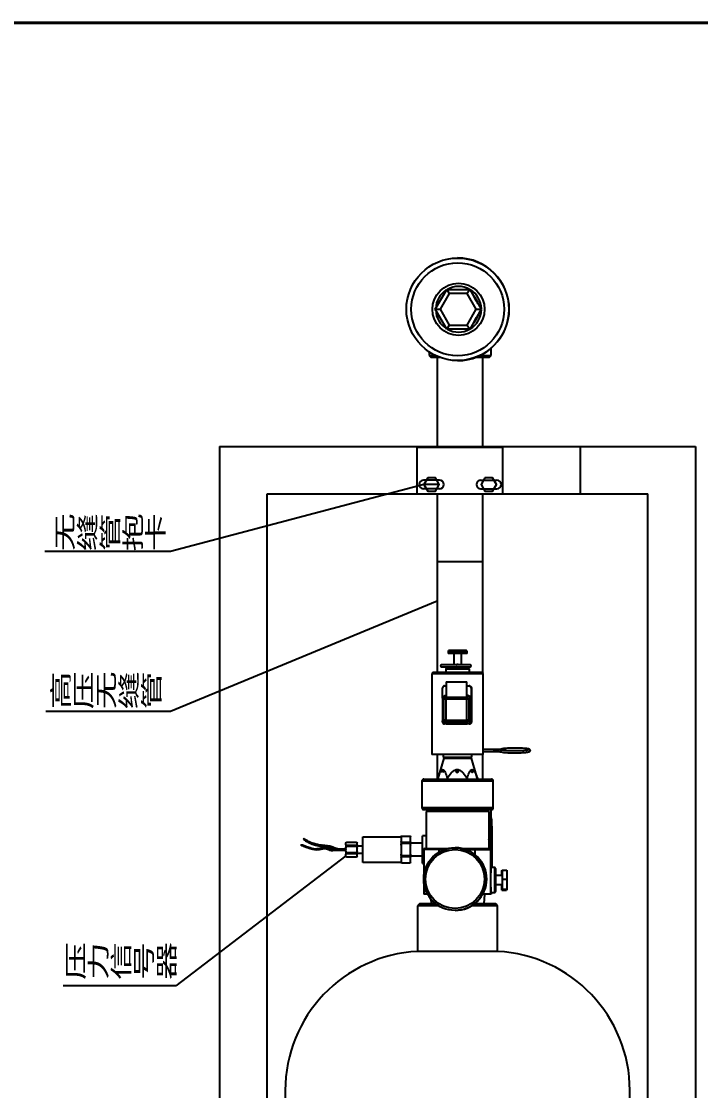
# Model space of a CAD drawing. Extents: x -452079 to 117456, y 3902 to 836955.
# Drawn here: x -296089 to -284581, y 115973 to 134090 of the extents above; entities that cross this region are included whole.
import ezdxf
from ezdxf.enums import TextEntityAlignment as Align

# ---------------------------------------------------------------- set-up
doc = ezdxf.new("R2010")
doc.units = 0
doc.header["$LTSCALE"] = 1000
doc.header["$MEASUREMENT"] = 0
for name, color, linetype in [('0-cxFrame', 155, 'Continuous'), ('0-辅助线', 1, 'Continuous'), ('TWT_ZF文字', 3, 'Continuous')]:
    doc.layers.add(name, color=color, linetype=linetype)
doc.layers.add('0-cxText', color=131, linetype='Continuous', lineweight=25)
doc.styles.add('_TCH_DIM', font='SIMPLEX', dxfattribs={"width": 0.75, "bigfont": '@1HZTXT'})
doc.styles.add('cx_tuming', font='')
doc.styles.add('cx_tuqian1', font='')
doc.styles.add('黑体', font='', dxfattribs={"height": 12})
doc.styles.get('cx_tuming').set_extended_font_data('SimHei')
doc.styles.get('cx_tuqian1').set_extended_font_data('SimSun')
doc.styles.get('黑体').set_extended_font_data('SimHei')

# ---------------------------------------------------------------- blocks, each defined once
blk = doc.blocks.new('TK22.A1 L(Dragon)')
at = {"layer": '0-cxFrame', "const_width": 0.5}
blk.add_lwpolyline([(-80, 10), (-821, 10), (-821, 584), (-80, 584)], close=True, dxfattribs=at)
at = {"style": '黑体', "flags": 4}
blk.add_attdef('图幅', text='', height=3.3, dxfattribs=at).set_placement((-40, 3), align=Align.RIGHT)
at = {"layer": '0-cxText', "flags": 4}
for tag, height, style, p in [('建设单位', 3.5, 'cx_tuming', (-45, 240)), ('项目名称', 3.5, 'cx_tuming', (-45, 210)), ('子项名称', 3.5, 'cx_tuming', (-45, 180)), ('工程编号', 3.3, 'cx_tuqian1', (-35, 165)), ('图名1', 3.5, 'cx_tuming', (-45, 87)), ('图名2', 3.5, 'cx_tuming', (-45, 79)), ('图名3', 3.5, 'cx_tuming', (-45, 71)), ('出图日期', 3.3, 'cx_tuqian1', (-39, 60)), ('专业', 3.3, 'cx_tuqian1', (-55, 52)), ('图号', 3.3, 'cx_tuqian1', (-55, 44)), ('版次', 3.3, 'cx_tuqian1', (-20, 44))]:
    blk.add_attdef(tag, text='', height=height, dxfattribs=dict(at, style=style)).set_placement(p, align=Align.MIDDLE)
blk = doc.blocks.new('A$C83c55e29')
at = {"layer": 'TWT_ZF文字', "color": 2}
for p, q in [((6997, 25253), (6996, 25253)), ((6615, 24384), (6811, 24722)), ((6851, 24650), (6697, 24384)), ((6811, 24722), (7202, 24722)), ((6811, 24722), (6851, 24650)), ((7158, 24650), (6851, 24650)), ((7202, 24722), (7158, 24650)), ((7312, 24384), (7158, 24650)), ((7202, 24722), (7397, 24384)), ((7202, 24722), (7206, 24722)), ((7402, 24384), (7206, 24722)), ((6811, 24045), (6615, 24384)), ((6615, 24384), (6697, 24384)), ((6697, 24384), (6851, 24118)), ((7158, 24118), (7312, 24384)), ((7397, 24384), (7202, 24045)), ((7206, 24045), (7402, 24384)), ((7312, 24384), (7397, 24384)), ((7397, 24384), (7402, 24384)), ((6851, 24118), (6811, 24045)), ((6851, 24118), (7158, 24118)), ((7158, 24118), (7202, 24045)), ((7202, 24045), (6811, 24045)), ((7202, 24045), (7206, 24045)), ((6514, 23661), (6514, 23602)), ((6514, 23602), (6617, 23602)), ((6514, 23602), (6546, 23569)), ((6692, 23569), (6546, 23569)), ((6651, 23569), (6651, 22061)), ((7530, 23569), (7301, 23569)), ((7376, 23602), (7562, 23602)), ((7425, 22061), (7425, 23569)), ((7530, 23569), (7562, 23602)), ((7562, 23602), (7562, 23724)), ((6996, 23514), (6997, 23514)), ((2962, 22061), (2962, 1968)), ((2962, 22061), (11026, 22061)), ((6312, 21255), (6312, 22061)), ((6312, 22047), (7764, 22047)), ((7764, 21255), (7764, 22061)), ((9074, 22061), (9074, 21255)), ((11026, 22061), (11026, 1968)), ((6424, 21416), (2130, 20282)), ((6691, 21489), (6417, 21489)), ((6691, 21416), (6417, 21416)), ((7385, 21489), (7659, 21489)), ((3769, 21255), (10220, 21255)), ((3769, 1968), (3769, 21255)), ((6691, 21344), (6417, 21344)), ((6651, 21255), (6651, 18230)), ((7385, 21344), (7659, 21344)), ((7425, 18219), (7425, 21255)), ((10220, 1968), (10220, 21255)), ((2130, 20282), (0, 20282)), ((6651, 20110), (7425, 20110)), ((6651, 19440), (2130, 17567)), ((6841, 18601), (6833, 18593)), ((6833, 18593), (6833, 18552)), ((6833, 18593), (7156, 18593)), ((7156, 18552), (6833, 18552)), ((7148, 18601), (6841, 18601)), ((6930, 18552), (6930, 18359)), ((7059, 18359), (7059, 18552)), ((7156, 18593), (7148, 18601)), ((7148, 18601), (7148, 18601)), ((7156, 18552), (7156, 18593)), ((7156, 18593), (7156, 18593)), ((7156, 18552), (7156, 18552)), ((7206, 18359), (6722, 18359)), ((6722, 18327), (7206, 18327)), ((6809, 18311), (6793, 18294)), ((7180, 18311), (6809, 18311)), ((6930, 18327), (6930, 18311)), ((7059, 18311), (7059, 18327)), ((7196, 18294), (7180, 18311)), ((7180, 18311), (7180, 18311)), ((6575, 18230), (6559, 18214)), ((6559, 18214), (6559, 16924)), ((6559, 18214), (7430, 18214)), ((7414, 18230), (6575, 18230)), ((6793, 18294), (6793, 18230)), ((6793, 18294), (7196, 18294)), ((7196, 18230), (7196, 18294)), ((7196, 18294), (7196, 18294)), ((7430, 18214), (7414, 18230)), ((7414, 18230), (7414, 18230)), ((7430, 16924), (7430, 18214)), ((7430, 18214), (7430, 18214)), ((6739, 17793), (6739, 17972)), ((6772, 18004), (6799, 18004)), ((6799, 18070), (7153, 18070)), ((6799, 18070), (6799, 17821)), ((7153, 18070), (7153, 18070)), ((7153, 17822), (7153, 18070)), ((7153, 18004), (7191, 18004)), ((7191, 18004), (7196, 18004)), ((7223, 17972), (7223, 17391)), ((7229, 17972), (7223, 17972)), ((7229, 17972), (7229, 17391)), ((6738, 17778), (6738, 17423)), ((6761, 17780), (6750, 17798)), ((6750, 17404), (6750, 17798)), ((6761, 17422), (6761, 17780)), ((6793, 17780), (6761, 17780)), ((6783, 17830), (6793, 17812)), ((6783, 17830), (6799, 17830)), ((6793, 17812), (6972, 17812)), ((7151, 17780), (6793, 17780)), ((6793, 17780), (6793, 17422)), ((6972, 17812), (7151, 17812)), ((7151, 17812), (7176, 17830)), ((7183, 17780), (7151, 17780)), ((7151, 17422), (7151, 17780)), ((7157, 17843), (7153, 17843)), ((7153, 17830), (7176, 17830)), ((7157, 17843), (7158, 17843)), ((7208, 17798), (7183, 17780)), ((7183, 17780), (7183, 17422)), ((7208, 17798), (7208, 17404)), ((7221, 17423), (7221, 17778)), ((7223, 17778), (7221, 17778)), ((7223, 17423), (7223, 17778)), ((2130, 17567), (21, 17567)), ((6739, 17391), (6739, 17409)), ((6750, 17404), (6761, 17422)), ((6793, 17422), (6761, 17422)), ((6793, 17422), (7151, 17422)), ((7183, 17422), (7151, 17422)), ((7183, 17422), (7208, 17404)), ((7221, 17423), (7223, 17423)), ((6802, 17359), (6772, 17359)), ((6793, 17390), (6783, 17372)), ((7176, 17372), (6783, 17372)), ((7151, 17390), (6793, 17390)), ((6802, 17359), (7157, 17359)), ((7176, 17372), (7151, 17390)), ((7158, 17359), (7157, 17359)), ((7191, 17359), (7158, 17359)), ((7196, 17359), (7191, 17359)), ((7223, 17391), (7229, 17391)), ((6559, 16924), (6560, 16924)), ((6559, 16875), (6559, 16843)), ((6559, 16875), (6560, 16875)), ((6560, 16924), (6560, 16875)), ((7428, 16924), (7430, 16924)), ((7428, 16875), (7428, 16924)), ((7428, 16891), (7651, 16891)), ((7430, 16875), (7428, 16875)), ((7429, 16891), (7429, 16875)), ((7651, 16924), (7430, 16924)), ((7430, 16843), (7430, 16875)), ((7688, 16927), (7616, 16927)), ((7616, 16927), (7616, 16927)), ((7430, 16843), (6559, 16843)), ((6651, 16843), (6651, 16424)), ((6761, 16778), (6659, 16434)), ((6753, 16843), (6753, 16794)), ((6753, 16794), (6769, 16778)), ((6753, 16794), (7236, 16794)), ((6761, 16778), (6990, 16778)), ((6990, 16778), (7228, 16778)), ((7220, 16778), (7236, 16794)), ((7326, 16447), (7228, 16778)), ((7236, 16794), (7236, 16843)), ((7425, 16424), (7425, 16843)), ((7430, 16843), (7430, 16843)), ((6390, 16391), (6390, 15940)), ((7599, 16391), (6390, 16391)), ((6422, 16424), (7567, 16424)), ((6659, 16435), (6659, 16424)), ((6821, 16435), (6821, 16424)), ((7156, 16435), (7156, 16424)), ((7330, 16435), (7330, 16424)), ((7599, 15940), (7599, 16391)), ((6982, 15940), (6390, 15940)), ((6422, 15907), (6982, 15907)), ((6462, 15875), (6462, 15246)), ((6983, 15875), (6462, 15875)), ((6511, 15907), (6511, 15875)), ((7599, 15940), (6982, 15940)), ((6982, 15907), (7567, 15907)), ((7527, 15875), (6983, 15875)), ((7478, 15875), (7478, 15907)), ((7527, 15246), (7527, 15875)), ((7527, 15770), (7554, 15770)), ((7554, 15770), (7562, 15770)), ((7562, 15770), (7562, 15907)), ((7562, 15770), (7570, 15770)), ((7551, 15625), (7527, 15625)), ((7551, 15246), (7551, 15625)), ((7573, 15625), (7573, 14924)), ((4389, 15417), (4380, 15404)), ((5391, 15012), (5391, 15448)), ((5391, 15448), (6036, 15448)), ((6036, 15448), (6036, 15012)), ((6053, 15459), (6182, 15459)), ((6198, 15367), (6198, 15443)), ((6462, 15464), (6398, 15464)), ((4359, 15312), (4359, 15312)), ((4365, 15310), (4365, 15310)), ((4374, 15307), (4374, 15307)), ((4471, 15367), (4463, 15352)), ((4559, 15331), (4554, 15315)), ((4609, 15244), (4609, 15228)), ((4628, 15313), (4625, 15297)), ((4757, 15296), (4755, 15280)), ((4765, 15263), (4762, 15247)), ((4857, 15233), (4858, 15216)), ((5029, 15236), (5029, 15220)), ((5032, 15220), (5032, 15220)), ((5100, 15238), (5101, 15230)), ((5101, 15315), (5101, 15340)), ((5101, 15315), (5101, 15255)), ((5101, 15205), (5101, 15255)), ((5117, 15356), (5278, 15356)), ((5278, 15299), (5117, 15299)), ((5117, 15287), (5117, 15299)), ((5117, 15287), (5278, 15287)), ((5278, 15299), (5278, 15287)), ((5295, 15315), (5295, 15340)), ((5295, 15255), (5295, 15315)), ((5295, 15295), (5391, 15295)), ((5295, 15205), (5295, 15255)), ((6053, 15338), (6053, 15351)), ((6182, 15351), (6053, 15351)), ((6053, 15338), (6182, 15338)), ((6182, 15351), (6182, 15338)), ((6198, 15306), (6198, 15367)), ((6198, 15343), (6395, 15343)), ((6198, 15154), (6198, 15306)), ((6424, 15230), (6424, 14792)), ((6676, 15230), (6424, 15230)), ((6440, 15246), (6676, 15246)), ((6676, 15246), (6822, 15246)), ((6770, 15230), (6676, 15230)), ((6676, 15230), (6676, 15185)), ((6953, 15262), (6952, 15262)), ((7036, 15230), (7552, 15230)), ((7083, 15246), (7289, 15246)), ((7289, 15230), (7135, 15230)), ((7289, 15246), (7536, 15246)), ((7289, 15230), (7289, 15143)), ((7536, 15246), (7549, 15246)), ((7551, 15246), (7551, 15246)), ((7552, 15230), (7552, 14472)), ((7565, 15230), (7552, 15230)), ((7565, 14924), (7565, 15230)), ((7565, 15230), (7565, 14924)), ((7565, 15230), (7565, 15230)), ((5101, 15123), (2221, 12921)), ((5101, 15205), (5101, 15145)), ((5101, 15120), (5101, 15145)), ((5278, 15173), (5117, 15173)), ((5117, 15161), (5117, 15173)), ((5117, 15161), (5278, 15161)), ((5278, 15104), (5117, 15104)), ((5278, 15173), (5278, 15161)), ((5295, 15145), (5295, 15205)), ((5391, 15166), (5295, 15166)), ((5295, 15120), (5295, 15145)), ((6053, 15110), (6053, 15122)), ((6182, 15122), (6053, 15122)), ((6053, 15110), (6182, 15110)), ((6182, 15122), (6182, 15110)), ((6198, 15094), (6198, 15154)), ((6395, 15117), (6198, 15117)), ((6198, 15017), (6198, 15094)), ((6036, 15012), (5391, 15012)), ((6182, 15001), (6053, 15001)), ((6398, 14996), (6424, 14996)), ((7623, 14924), (7559, 14924)), ((7744, 14866), (7748, 14883)), ((7744, 14795), (7744, 14866)), ((7748, 14883), (7751, 14731)), ((7748, 14883), (7829, 14883)), ((7829, 14883), (7831, 14731)), ((7638, 14795), (7747, 14795)), ((7751, 14731), (7749, 14562)), ((7751, 14731), (7831, 14731)), ((7831, 14731), (7830, 14562)), ((6424, 14668), (6424, 14472)), ((7559, 14504), (7623, 14504)), ((7565, 14472), (7565, 14504)), ((7565, 14504), (7565, 14472)), ((7747, 14633), (7638, 14633)), ((7745, 14545), (7744, 14633)), ((7749, 14562), (7745, 14545)), ((7745, 14545), (7826, 14545)), ((7749, 14562), (7830, 14562)), ((7830, 14562), (7826, 14545)), ((6487, 14472), (6424, 14472)), ((6540, 14393), (6546, 14311)), ((7552, 14472), (7418, 14472)), ((7443, 14311), (7454, 14472)), ((7565, 14472), (7552, 14472)), ((7565, 14472), (7565, 14472)), ((6349, 14311), (6317, 14279)), ((6317, 14279), (6317, 13504)), ((6670, 14279), (6317, 14279)), ((6624, 14311), (6349, 14311)), ((6952, 14198), (6953, 14198)), ((7672, 14279), (7234, 14279)), ((7640, 14311), (7280, 14311)), ((7672, 14279), (7640, 14311)), ((7672, 13504), (7672, 14279)), ((7672, 13504), (6317, 13504)), ((2221, 12921), (314, 12921)), ((4075, 11206), (4075, 5721)), ((9914, 5721), (9914, 11206))]:
    blk.add_line(p, q, dxfattribs=at)
for points in [[(6489, 21529), (6424, 21416), (6489, 21303), (6620, 21303), (6685, 21416), (6620, 21529)], [(7457, 21529), (7392, 21416), (7457, 21303), (7587, 21303), (7652, 21416), (7587, 21529)]]:
    blk.add_lwpolyline(points, close=True, dxfattribs=at)
for centre, radius, start, end in [((6417, 21416), 72.6, 90, 270), ((6691, 21416), 72.6, 270, 90), ((7385, 21416), 72.6, 90, 270), ((7659, 21416), 72.6, 270, 90), ((6722, 18343), 16.1, 90, 270), ((7206, 18343), 16.1, 270, 90), ((6422, 16391), 32.3, 90, 180), ((7567, 16391), 32.3, 0, 90), ((6422, 15940), 32.3, 180, 270), ((7567, 15940), 32.3, 270, 0), ((4729, 15876), 587, 233.4762, 243.0916), ((4733, 15885), 597, 243.0916, 252.5446), ((4746, 15923), 637, 252.5446, 259.1091), ((4597, 15508), 281, 272.4954, 282.4196), ((4836, 16391), 1114, 259.1091, 262.8471), ((3934, 18519), 3364, 282.4196, 283.2287), ((4941, 17235), 1964, 262.8471, 264.5536), ((4753, 15035), 231, 95.1998, 103.2287), ((4742, 15161), 105, 76.9027, 95.1998), ((4652, 14199), 1101, 81.5009, 84.5536), ((4732, 15121), 146, 62.9701, 76.9027), ((4932, 15513), 310, 242.9701, 249.3387), ((4782, 15066), 225, 72.5816, 81.5009), ((4856, 15312), 95.9, 249.3387, 270.6789), ((4749, 14961), 335, 66.6691, 72.5816), ((4854, 15534), 318, 270.6789, 276.7989), ((5175, 15949), 757, 246.6691, 250.0779), ((4944, 14775), 463, 92.5838, 96.7989), ((4943, 14811), 427, 88.0136, 92.5838), ((5041, 17650), 2430, 268.0136, 269.7143), ((5029, 15626), 406, 267.186, 270.3209), ((5035, 16350), 1130, 269.7143, 273.3852), ((5024, 16528), 1308, 270.3209, 273.3852), ((6440, 15230), 16.1, 90, 180), ((7549, 15230), 16.1, 0, 90), ((6437, 11146), 2361, 92.9056, 180), ((7552, 11146), 2361, 0, 87.0944)]:
    blk.add_arc(centre, radius, start, end, dxfattribs=at)
at = {"layer": 'TWT_ZF文字', "color": 2, "extrusion": (0, 0, -1)}
for centre, radius, start, end in [((-4729, 15876), 571, 296.9084, 306.5238), ((-6053, 15443), 16.1, 0, 90), ((-6182, 15443), 16.1, 90, 180), ((-4733, 15885), 581, 287.4554, 296.9084), ((-4746, 15923), 621, 280.8909, 287.4554), ((-4597, 15508), 265, 257.5804, 267.5046), ((-4836, 16391), 1098, 277.1529, 280.8909), ((-3934, 18519), 3347, 256.7713, 257.5804), ((-4941, 17235), 1948, 275.4464, 277.1529), ((-4753, 15035), 215, 76.7713, 84.8002), ((-4742, 15161), 89, 84.8002, 103.0973), ((-4652, 14199), 1085, 95.4464, 98.4991), ((-4732, 15121), 129, 103.0973, 117.0299), ((-4932, 15513), 294, 290.6613, 297.0299), ((-4782, 15066), 209, 98.4991, 107.4184), ((-4856, 15312), 79.8, 269.3211, 290.6613), ((-4749, 14961), 319, 107.4184, 113.3309), ((-4854, 15534), 301, 263.2011, 269.3211), ((-5175, 15949), 741, 289.9221, 293.3309), ((-4944, 14775), 447, 83.2011, 87.4162), ((-5004, 15478), 240, 279.6648, 289.9221), ((-4943, 14811), 411, 87.4162, 91.9864), ((-5041, 17650), 2414, 270.2857, 271.9864), ((-5029, 15626), 390, 272.8563, 279.6648), ((-5035, 16350), 1114, 266.6148, 270.2857), ((-5117, 15340), 16.1, 0, 90), ((-5117, 15315), 16.1, 270, 0), ((-5278, 15340), 16.1, 90, 180), ((-5278, 15315), 16.1, 180, 270), ((-6053, 15367), 16.1, 270, 0), ((-6182, 15367), 16.1, 180, 270), ((-5117, 15145), 16.1, 0, 90), ((-5117, 15120), 16.1, 270, 0), ((-5278, 15145), 16.1, 90, 180), ((-5278, 15120), 16.1, 180, 270), ((-6053, 15094), 16.1, 0, 90), ((-6182, 15094), 16.1, 90, 180), ((-6053, 15017), 16.1, 270, 0), ((-6182, 15017), 16.1, 180, 270)]:
    blk.add_arc(centre, radius, start, end, dxfattribs=at)
at = {"layer": 'TWT_ZF文字', "color": 2}
for centre, major_axis, ratio in [((6996, 24384), (0, 869), 0.999774), ((6997, 24384), (0, 787), 0.999774), ((7010, 24384), (0, 442), 0.999774), ((7302, 24553), (42.3, -73.3), 0.018397), ((7302, 24214), (-42.3, -73.3), 0.018397), ((6740, 16553), (0, -16.1), 0.48149), ((6988, 16553), (0, -16.1), 0.999774), ((7243, 16553), (0, 16.1), 0.518285), ((6952, 14730), (0, 532), 0.999774), ((6951, 14730), (0, -500), 0.999774)]:
    blk.add_ellipse(centre, major_axis=major_axis, ratio=ratio, dxfattribs=at)
for centre, major_axis, ratio, start_param, end_param in [((6997, 24384), (170, 853), 0.999755, 3.337926, 6.479518), ((7011, 24384), (0, 387), 0.999774, 0.562541, 1.531919), ((7011, 24384), (0, 387), 0.999774, 0, 0.506484), ((7011, 24384), (0, 387), 0.999774, -0.506484, 0), ((7011, 24384), (0, 387), 0.999774, -1.553714, -0.540747), ((7011, 24384), (0, 387), 0.999774, 1.609772, 2.57915), ((7011, 24384), (0, 387), 0.999774, 3.682242, 4.695209), ((7011, 24384), (0, 387), 0.999774, 2.635207, 3.647978), ((6772, 17972), (0, -32.3), 0.999774, 3.141593, 4.712389), ((7191, 17972), (0, -32.3), 0.999774, 1.570796, 3.141593), ((6802, 17778), (0, -64.5), 0.999774, 3.195931, 4.712389), ((6783, 17798), (-21.9, 23.8), 0.997255, 5.540263, 7.10832), ((6793, 17780), (27.7, 16.5), 0.99815, 1.036413, 2.60447), ((6793, 17780), (0, 32.3), 0.021244, 0.05236, 1.570796), ((6976, 17821), (177, 0), 0.052396, 3.141565, 4.691085), ((6976, 17821), (177, 0), 0.052396, 4.691085, 6.2831), ((7151, 17780), (0, 32.3), 0.021244, 0.05236, 1.570796), ((7151, 17780), (18.7, -26.3), 0.995929, 0.9542, 2.522257), ((7157, 17778), (0, -64.5), 0.999774, 1.570796, 3.141593), ((7158, 17778), (0, 64.5), 0.999774, 4.712389, 6.283185), ((7176, 17798), (21.9, 23.8), 0.997255, 5.45805, 7.026108), ((6802, 17423), (0, -64.5), 0.999774, 4.712389, 6.283185), ((6783, 17404), (21.9, 23.8), 0.997255, 2.316458, 3.884515), ((6793, 17422), (-27.7, 16.5), 0.99815, 0.537123, 2.10518), ((6793, 17422), (0, 32.3), 0.021244, 1.570796, 3.089233), ((7151, 17422), (18.7, 26.3), 0.995929, 3.760928, 5.328986), ((7151, 17422), (0, 32.3), 0.021244, 1.570796, 3.089233), ((7157, 17423), (0, -64.5), 0.999774, 0, 1.570796), ((7158, 17423), (0, 64.5), 0.999774, 3.141593, 4.712389), ((7176, 17404), (-21.9, 23.8), 0.997255, 2.39867, 3.966728), ((6772, 17391), (0, -32.3), 0.999774, 4.712389, 6.283185), ((7191, 17391), (0, -32.3), 0.999774, 0, 1.570796), ((7616, 16911), (0, 16.1), 0.021244, 0, 0.643914), ((7616, 16911), (0, 16.1), 0.021244, 0, 6.273313), ((7651, 16907), (0, -16.1), 0.021244, 3.141523, 6.283185), ((7651, 16907), (0, -16.1), 0.021244, 0, 3.131657), ((7651, 16907), (0, -16.1), 0.021244, 3.131531, 6.283185), ((7688, 16911), (0, 16.1), 0.021244, 0, 6.273313), ((7741, 16901), (-4.7, -15.4), 0.944938, 3.452647, 6.283185), ((7736, 16914), (-6, 15), 0.965154, 5.890536, 6.283185), ((7736, 16914), (-6, 15), 0.965154, 4.531402, 5.890536), ((7554, 15625), (0, 145), 0.021244, 0, 1.570796), ((7570, 15625), (0, 145), 0.021244, 4.712389, 6.283185), ((6398, 15230), (0, 234), 0.021244, 0, 1.570796), ((7027, 15246), (0, -524), 0.999774, 1.570796, 1.877198), ((6398, 15230), (0, 234), 0.021244, 1.570797, 3.141588), ((6676, 15230), (0, 16.1), 0.021244, 0, 1.570796), ((6953, 14730), (0, -532), 0.999774, 3.120348, 3.141553), ((6953, 14730), (0, -532), 0.999774, 0, 3.120348), ((7289, 15230), (0, -16.1), 0.021244, 3.141593, 4.712389), ((7022, 15246), (0, 524), 0.999774, 4.712389, 4.981879), ((7536, 15230), (0, 16.1), 0.999774, 4.712389, 6.283185), ((7549, 15230), (0, -16.1), 0.999774, 1.570796, 3.141593), ((7559, 14714), (0, -210), 0.021244, 3.141595, 6.283185), ((7623, 14714), (0, 210), 0.021244, 0.000802, 1.570796), ((7639, 14714), (0, -194), 0.021244, 2.203042, 4.712389), ((7623, 14714), (0, 210), 0.021244, 1.570796, 3.141595), ((7639, 14714), (0, -194), 0.021244, 4.712389, 6.283185), ((7639, 14714), (0, 113), 0.021244, 0, 3.141595), ((7639, 14714), (0, -194), 0.021244, 0, 0.947877)]:
    blk.add_ellipse(centre, major_axis=major_axis, ratio=ratio, start_param=start_param, end_param=end_param, dxfattribs=at)
at = {"layer": 'TWT_ZF文字', "color": 2, "extrusion": (0, 0, -1)}
for centre, major_axis, ratio, start_param, end_param in [((4353, 15304), (-1.35, 7.95), 0.842502, 3.1738, 6.283185), ((4435, 15275), (2.88, 7.53), 0.050235, 3.141125, 6.281553), ((5117, 15255), (0, -32.3), 0.5, 1.570796, 3.141593), ((5278, 15255), (0, -32.3), 0.5, 3.141593, 4.712389), ((6053, 15306), (0, 32.3), 0.5, 4.712389, 6.283185), ((6182, 15306), (0, 32.3), 0.5, 0, 1.570796), ((5117, 15205), (0, -32.3), 0.5, 0, 1.570796), ((5278, 15205), (0, -32.3), 0.5, 4.712389, 6.283185), ((6053, 15154), (0, 32.3), 0.5, 3.141593, 4.712389), ((6182, 15154), (0, 32.3), 0.5, 1.570796, 3.141593), ((7747, 14714), (0, 80.6), 0.021244, 0, 1.476765), ((7747, 14714), (0, 80.6), 0.021244, 1.476766, 3.141523)]:
    blk.add_ellipse(centre, major_axis=major_axis, ratio=ratio, start_param=start_param, end_param=end_param, dxfattribs=at)
at = {"layer": 'TWT_ZF文字', "color": 2}
for points, knots in [([(6993, 18367), (6991, 18367), (6990, 18367), (6988, 18366), (6987, 18366), (6985, 18366), (6985, 18365), (6982, 18364), (6981, 18364), (6979, 18362), (6978, 18362), (6977, 18361), (6977, 18361), (6976, 18360), (6976, 18360), (6975, 18359)], [0, 0, 0, 0, 0.236883, 0.236883, 0.355325, 0.355325, 0.473767, 0.473767, 0.71065, 0.71065, 0.829092, 0.829092, 0.947534, 0.947534, 1, 1, 1, 1]), ([(6975, 18327), (6975, 18326), (6976, 18326), (6977, 18325), (6978, 18324), (6981, 18322), (6982, 18321), (6985, 18320), (6987, 18319), (6989, 18319), (6990, 18319), (6992, 18319), (6993, 18319), (6995, 18319), (6996, 18319), (6997, 18319), (6999, 18319), (7001, 18320), (7004, 18321), (7005, 18322), (7008, 18324), (7009, 18325), (7010, 18326), (7011, 18326), (7011, 18327)], [0, 0, 0, 0, 0.032029, 0.032029, 0.149345, 0.149345, 0.266661, 0.266661, 0.383977, 0.383977, 0.442635, 0.442635, 0.501293, 0.559951, 0.559951, 0.618609, 0.618609, 0.735925, 0.735925, 0.853241, 0.853241, 0.970557, 0.970557, 1, 1, 1, 1]), ([(6978, 18359), (6978, 18359), (6979, 18360), (6980, 18361), (6981, 18362), (6984, 18364), (6985, 18364), (6987, 18365), (6988, 18366), (6990, 18366), (6990, 18366), (6993, 18367), (6994, 18367), (6996, 18367)], [0, 0, 0, 0, 0.054262, 0.054262, 0.290696, 0.290696, 0.527131, 0.527131, 0.645348, 0.645348, 0.763565, 0.763565, 1, 1, 1, 1]), ([(6996, 18319), (6995, 18319), (6994, 18319), (6993, 18319), (6992, 18319), (6990, 18319), (6988, 18320), (6985, 18321), (6984, 18322), (6981, 18324), (6980, 18325), (6979, 18326), (6978, 18326), (6978, 18327)], [0, 0, 0, 0, 0.117204, 0.117204, 0.234878, 0.234878, 0.470228, 0.470228, 0.705577, 0.705577, 0.940927, 0.940927, 1, 1, 1, 1]), ([(7011, 18359), (7011, 18359), (7010, 18360), (7009, 18361), (7008, 18362), (7005, 18364), (7004, 18364), (7002, 18365), (7001, 18366), (6999, 18366), (6999, 18366), (6996, 18367), (6995, 18367), (6993, 18367)], [0, 0, 0, 0, 0.054262, 0.054262, 0.290696, 0.290696, 0.527131, 0.527131, 0.645348, 0.645348, 0.763565, 0.763565, 1, 1, 1, 1]), ([(7196, 18004), (7201, 18004), (7206, 18003), (7210, 18001), (7214, 17999), (7217, 17996), (7220, 17993), (7223, 17991), (7225, 17988), (7226, 17985), (7227, 17981), (7228, 17978), (7229, 17974), (7229, 17974), (7229, 17973), (7229, 17972)], [0, 0, 0, 0, 0.30222, 0.30222, 0.30222, 0.561528, 0.561528, 0.561528, 0.7574, 0.7574, 0.7574, 0.954954, 0.954954, 0.954954, 1, 1, 1, 1]), ([(7229, 17391), (7229, 17388), (7228, 17385), (7227, 17382), (7226, 17379), (7225, 17376), (7223, 17374), (7221, 17371), (7219, 17368), (7217, 17366), (7214, 17364), (7211, 17362), (7208, 17361), (7204, 17360), (7200, 17359), (7196, 17359)], [0, 0, 0, 0, 0.17484, 0.17484, 0.17484, 0.348806, 0.348806, 0.348806, 0.534849, 0.534849, 0.534849, 0.751208, 0.751208, 0.751208, 1, 1, 1, 1]), ([(7746, 16916), (7743, 16917), (7734, 16919), (7713, 16922), (7682, 16923), (7660, 16924), (7651, 16924)], [0, 0, 0, 0, 0.162456, 0.462628, 0.777652, 1, 1, 1, 1]), ([(7651, 16891), (7657, 16891), (7675, 16891), (7703, 16890), (7725, 16888), (7734, 16886), (7736, 16886), (7737, 16885)], [0, 0, 0, 0, 0.160361, 0.458958, 0.758531, 0.971388, 1, 1, 1, 1]), ([(7730, 16929), (7728, 16929), (7724, 16928), (7714, 16927), (7701, 16927), (7692, 16927), (7688, 16927)], [0, 0, 0, 0, 0.309137, 0.531326, 0.795633, 1, 1, 1, 1]), ([(7736, 16885), (7740, 16884), (7752, 16881), (7779, 16877), (7822, 16873), (7873, 16870), (7930, 16869), (7989, 16869), (8047, 16870), (8100, 16872), (8147, 16876), (8184, 16881), (8206, 16886), (8218, 16891), (8227, 16898), (8230, 16913), (8224, 16923), (8216, 16929), (8205, 16933), (8182, 16938), (8144, 16943), (8095, 16946), (8041, 16949), (7983, 16950), (7924, 16949), (7868, 16947), (7817, 16944), (7775, 16940), (7747, 16935), (7734, 16931), (7730, 16929)], [0, 0, 0, 0, 0.021915, 0.062367, 0.104974, 0.146803, 0.188399, 0.229919, 0.271429, 0.312968, 0.354599, 0.396463, 0.43903, 0.463388, 0.483286, 0.497161, 0.510884, 0.525251, 0.550443, 0.592166, 0.636243, 0.678365, 0.720049, 0.761597, 0.803106, 0.844624, 0.886197, 0.927914, 0.970015, 1, 1, 1, 1]), ([(8201, 16920), (8201, 16919), (8199, 16918), (8190, 16915), (8168, 16911), (8133, 16907), (8087, 16904), (8034, 16902), (7976, 16901), (7919, 16901), (7864, 16903), (7815, 16906), (7776, 16910), (7755, 16914), (7747, 16916), (7746, 16916)], [0, 0, 0, 0, 0.027757, 0.08723, 0.163426, 0.249313, 0.338494, 0.428733, 0.519343, 0.610076, 0.700785, 0.791317, 0.881412, 0.970348, 1, 1, 1, 1]), ([(6659, 16435), (6669, 16469), (6679, 16502), (6698, 16546), (6705, 16559), (6721, 16580), (6731, 16587), (6750, 16587), (6759, 16580), (6775, 16559), (6782, 16545), (6801, 16502), (6811, 16469), (6821, 16435)], [0, 0, 0, 0, 0.25, 0.25, 0.375, 0.375, 0.5, 0.5, 0.625, 0.625, 0.75, 0.75, 1, 1, 1, 1]), ([(6821, 16435), (6841, 16469), (6862, 16502), (6902, 16545), (6916, 16559), (6949, 16580), (6968, 16587), (7008, 16587), (7027, 16580), (7060, 16559), (7075, 16545), (7114, 16502), (7136, 16469), (7156, 16435)], [0, 0, 0, 0, 0.25, 0.25, 0.375, 0.375, 0.5, 0.5, 0.625, 0.625, 0.75, 0.75, 1, 1, 1, 1]), ([(6991, 16569), (6987, 16568), (6986, 16568), (6984, 16567), (6983, 16567), (6981, 16565), (6980, 16565), (6979, 16563), (6978, 16562), (6977, 16561), (6977, 16560), (6976, 16558), (6975, 16557), (6975, 16555), (6975, 16554), (6975, 16552), (6975, 16550), (6975, 16548), (6976, 16547), (6977, 16545), (6977, 16545), (6978, 16543), (6979, 16542), (6980, 16540), (6981, 16540), (6983, 16539), (6984, 16538), (6986, 16537), (6987, 16537), (6989, 16537), (6990, 16536), (6991, 16536)], [0, 0, 0, 0, 0.125083, 0.125083, 0.187577, 0.187577, 0.250071, 0.250071, 0.312565, 0.312565, 0.375059, 0.375059, 0.437553, 0.437553, 0.500047, 0.500047, 0.562541, 0.562541, 0.625035, 0.625035, 0.68753, 0.68753, 0.750024, 0.750024, 0.812518, 0.812518, 0.875012, 0.875012, 0.937506, 0.937506, 1, 1, 1, 1]), ([(7156, 16435), (7166, 16469), (7177, 16502), (7198, 16546), (7206, 16559), (7223, 16580), (7233, 16587), (7253, 16587), (7263, 16580), (7280, 16559), (7288, 16545), (7308, 16502), (7319, 16469), (7330, 16435)], [0, 0, 0, 0, 0.25, 0.25, 0.375, 0.375, 0.5, 0.5, 0.625, 0.625, 0.75, 0.75, 1, 1, 1, 1]), ([(4355, 15296), (4355, 15296), (4354, 15296), (4354, 15296), (4354, 15296), (4354, 15296)], [0, 0, 0, 0, 0.51509, 0.906652, 1, 1, 1, 1]), ([(4518, 15238), (4511, 15240), (4492, 15246), (4463, 15256), (4441, 15264), (4432, 15267)], [0, 0, 0, 0, 0.231058, 0.66896, 1, 1, 1, 1]), ([(4438, 15282), (4444, 15280), (4463, 15273), (4491, 15263), (4513, 15257), (4523, 15254)], [0, 0, 0, 0, 0.231057, 0.671393, 1, 1, 1, 1]), ([(4609, 15228), (4605, 15227), (4594, 15227), (4575, 15228), (4553, 15230), (4534, 15234), (4522, 15237), (4518, 15238)], [0, 0, 0, 0, 0.129414, 0.37199, 0.614611, 0.857232, 1, 1, 1, 1]), ([(4523, 15254), (4526, 15253), (4537, 15250), (4555, 15246), (4576, 15244), (4594, 15243), (4605, 15244), (4609, 15244)], [0, 0, 0, 0, 0.129416, 0.379144, 0.628922, 0.878699, 1, 1, 1, 1]), ([(7635, 14919), (7634, 14920), (7631, 14922), (7626, 14924), (7624, 14924), (7623, 14923)], [0, 0, 0, 0, 0.400694, 0.842779, 1, 1, 1, 1]), ([(7623, 14505), (7624, 14504), (7626, 14504), (7630, 14506), (7634, 14508), (7637, 14511), (7637, 14512), (7638, 14513)], [0, 0, 0, 0, 0.093359, 0.412152, 0.670796, 0.898053, 1, 1, 1, 1])]:
    blk.add_open_spline(points, degree=3, knots=knots, dxfattribs=at)
for points, degree in [([(7330, 16435), (7328, 16439), (7327, 16443), (7326, 16447)], 3), ([(4352, 15312), (4355, 15313), (4359, 15312)], 2), ([(4360, 15295), (4358, 15296), (4355, 15296)], 2), ([(4359, 15312), (4362, 15311), (4365, 15310)], 2), ([(4369, 15292), (4364, 15293), (4360, 15295)], 2), ([(4365, 15310), (4370, 15309), (4374, 15307)], 2), ([(4378, 15288), (4369, 15292)], 1), ([(4374, 15307), (4383, 15303)], 1), ([(4405, 15278), (4391, 15283), (4378, 15288)], 2), ([(4383, 15303), (4397, 15298), (4411, 15293)], 2), ([(4432, 15267), (4418, 15272), (4405, 15278)], 2), ([(4411, 15293), (4424, 15287), (4438, 15282)], 2)]:
    blk.add_open_spline(points, degree=degree, dxfattribs=at)
at = {"layer": 'TWT_ZF文字', "color": 2, "style": '_TCH_DIM', "width": 0.75}
for s, p in [('无缝管抱卡', (143, 20309)), ('高压无缝管', (75, 17631)), ('压力信号器', (329, 13045))]:
    blk.add_text(s, height=540, dxfattribs=at).set_placement(p)

msp = doc.modelspace()

# ---------------------------------------------------------------- block references
at = {"layer": '0-cxFrame', "xscale": 100, "yscale": 100, "zscale": 100}
msp.add_blockref('TK22.A1 L(Dragon)', (-244098.56, 75664.62), dxfattribs=at)
at = {"layer": '0-辅助线'}
msp.add_blockref('A$C83c55e29', (-295693.15, 104827.14), dxfattribs=at)

doc.saveas('drawing.dxf')
